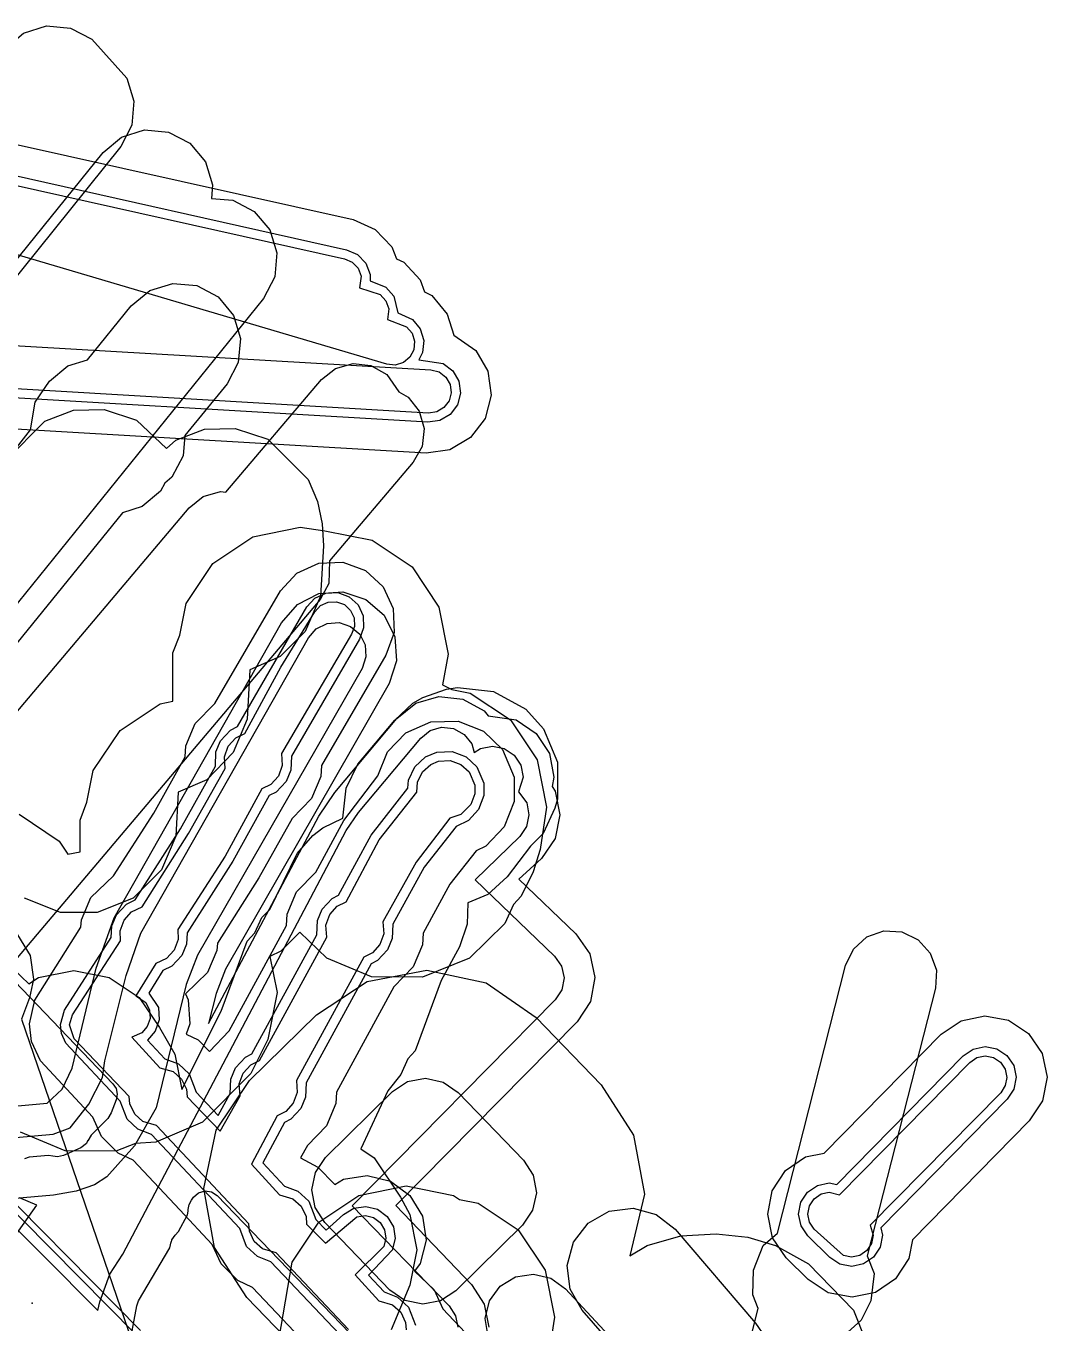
# Model space of a CAD drawing. Header units: metres. Extents: x -2677 to -840, y 169 to 1487.
# Drawn here: x -2108.44 to -2075.37, y 1122.11 to 1164.13 of the extents above; entities that cross this region are included whole.
import ezdxf

# ---------------------------------------------------------------- set-up
doc = ezdxf.new("R2010")
doc.units = ezdxf.units.M
for name, color, linetype in [('AI_GREENING_EXCLUSIONS', 1, 'Continuous'), ('AI_GREENING_LAWN', 82, 'Continuous'), ('AI_GREENING_REJECTED', 6, 'Continuous')]:
    doc.layers.add(name, color=color, linetype=linetype)

msp = doc.modelspace()

# ---------------------------------------------------------------- linework, layer by layer
at = {"layer": 'AI_GREENING_EXCLUSIONS'}
for points in [[(-2107.771, 1164.126), (-2106.993, 1164.059), (-2106.301, 1163.698), (-2105.176, 1162.439), (-2104.941, 1161.695), (-2105.009, 1160.917), (-2105.369, 1160.225), (-2134.017, 1124.559), (-2134.422, 1123.924), (-2134.751, 1123.647), (-2163.355, 1087.933), (-2163.952, 1087.431), (-2164.697, 1087.196), (-2165.474, 1087.264), (-2166.166, 1087.624), (-2166.579, 1088.115), (-2166.824, 1088.242), (-2167.326, 1088.84), (-2167.561, 1089.584), (-2167.493, 1090.362), (-2167.133, 1091.054), (-2109.112, 1163.39), (-2108.515, 1163.891), (-2107.771, 1164.126)], [(-2082.456, 1123.095), (-2083.108, 1123.524), (-2083.821, 1124.225), (-2084.26, 1124.87), (-2084.418, 1125.635), (-2084.272, 1126.401), (-2083.844, 1127.053), (-2083.199, 1127.492), (-2082.586, 1127.619), (-2078.798, 1131.469), (-2078.153, 1131.907), (-2077.389, 1132.066), (-2076.622, 1131.92), (-2075.97, 1131.492), (-2075.531, 1130.846), (-2075.373, 1130.082), (-2075.519, 1129.316), (-2075.947, 1128.663), (-2079.735, 1124.814), (-2079.852, 1124.199), (-2080.28, 1123.547), (-2080.925, 1123.108), (-2081.689, 1122.949), (-2082.456, 1123.095)], [(-2081.315, 1124.029), (-2081.698, 1123.949), (-2082.081, 1124.022), (-2082.407, 1124.237), (-2083.12, 1124.938), (-2083.339, 1125.261), (-2083.418, 1125.643), (-2083.345, 1126.026), (-2083.131, 1126.352), (-2082.809, 1126.571), (-2082.426, 1126.651), (-2082.182, 1126.604), (-2078.085, 1130.767), (-2077.763, 1130.987), (-2077.381, 1131.066), (-2076.997, 1130.993), (-2076.671, 1130.779), (-2076.452, 1130.456), (-2076.373, 1130.074), (-2076.446, 1129.691), (-2076.66, 1129.365), (-2080.756, 1125.201), (-2080.706, 1124.957), (-2080.779, 1124.574), (-2080.993, 1124.248), (-2081.315, 1124.029)], [(-2081.433, 1124.305), (-2081.7, 1124.249), (-2081.968, 1124.3), (-2082.909, 1125.152), (-2083.063, 1125.378), (-2083.118, 1125.645), (-2083.067, 1125.913), (-2082.917, 1126.142), (-2082.691, 1126.295), (-2082.424, 1126.351), (-2082.098, 1126.262), (-2077.871, 1130.557), (-2077.646, 1130.71), (-2077.378, 1130.766), (-2077.11, 1130.715), (-2076.882, 1130.565), (-2076.728, 1130.339), (-2076.673, 1130.072), (-2076.724, 1129.803), (-2076.874, 1129.575), (-2081.1, 1125.28), (-2081.006, 1124.955), (-2081.057, 1124.687), (-2081.207, 1124.458), (-2081.433, 1124.305)], [(-2092.031, 1125.765), (-2092.357, 1125.285), (-2094.52, 1123.152), (-2095.013, 1122.828), (-2095.592, 1122.72), (-2096.169, 1122.843), (-2096.653, 1123.178), (-2098.764, 1125.367), (-2099.078, 1125.855), (-2099.184, 1126.427), (-2099.064, 1126.995), (-2098.737, 1127.476), (-2096.574, 1129.609), (-2096.082, 1129.932), (-2095.502, 1130.041), (-2094.926, 1129.918), (-2094.441, 1129.582), (-2092.331, 1127.394), (-2092.016, 1126.906), (-2091.911, 1126.334), (-2092.031, 1125.765)], [(-2087.849, 1118.345), (-2088.447, 1119.63), (-2088.595, 1120.424), (-2090.428, 1122.529), (-2090.815, 1123.206), (-2090.914, 1123.98), (-2090.71, 1124.733), (-2090.232, 1125.351), (-2089.555, 1125.738), (-2088.781, 1125.837), (-2088.028, 1125.633), (-2087.411, 1125.155), (-2084.812, 1122.111), (-2084.498, 1121.651), (-2084.165, 1120.946), (-2084.127, 1120.166), (-2084.393, 1118.774), (-2084.825, 1118.124), (-2085.473, 1117.69), (-2086.238, 1117.536), (-2087.004, 1117.687), (-2087.471, 1117.958), (-2087.849, 1118.345)]]:
    msp.add_lwpolyline(points, close=True, dxfattribs=at)
for points in [[(-2117.377, 1145.86), (-2105.94, 1160.027), (-2105.341, 1160.527), (-2104.596, 1160.76), (-2103.818, 1160.689), (-2103.127, 1160.327), (-2102.626, 1159.726), (-2102.394, 1158.981), (-2102.433, 1158.541), (-2101.738, 1158.478), (-2101.047, 1158.116), (-2100.547, 1157.517), (-2100.314, 1156.772), (-2100.385, 1155.995), (-2100.747, 1155.303), (-2110.956, 1142.663)], [(-2108.98, 1160.344), (-2097.84, 1157.854), (-2097.127, 1157.538), (-2096.588, 1156.974), (-2096.437, 1156.583), (-2096.201, 1156.474), (-2095.672, 1155.901), (-2095.53, 1155.516), (-2095.294, 1155.392), (-2094.795, 1154.792), (-2094.583, 1154.111), (-2093.872, 1153.617), (-2093.477, 1152.944), (-2093.37, 1152.171), (-2093.567, 1151.416), (-2094.038, 1150.793), (-2094.711, 1150.398), (-2095.484, 1150.291), (-2110.987, 1151.199)], [(-2109.526, 1159.441), (-2098.058, 1156.878), (-2097.702, 1156.72), (-2097.432, 1156.438), (-2097.291, 1156.074), (-2097.296, 1155.866), (-2096.789, 1155.666), (-2096.525, 1155.379), (-2096.397, 1154.834), (-2095.923, 1154.614), (-2095.674, 1154.315), (-2095.558, 1153.942), (-2095.593, 1153.553), (-2095.721, 1153.31), (-2094.931, 1153.188), (-2094.62, 1152.952), (-2094.422, 1152.616), (-2094.368, 1152.229), (-2094.467, 1151.852), (-2094.702, 1151.541), (-2095.039, 1151.343), (-2095.425, 1151.29), (-2112.719, 1152.303)], [(-2109.714, 1159.176), (-2098.124, 1156.585), (-2097.874, 1156.475), (-2097.686, 1156.277), (-2097.587, 1156.023), (-2097.641, 1155.641), (-2096.966, 1155.423), (-2096.781, 1155.223), (-2096.687, 1154.966), (-2096.731, 1154.62), (-2096.112, 1154.381), (-2095.937, 1154.171), (-2095.856, 1153.911), (-2095.881, 1153.639), (-2096.008, 1153.397), (-2096.218, 1153.222), (-2096.479, 1153.141), (-2096.751, 1153.166), (-2109.354, 1156.892)], [(-2109.878, 1149.01), (-2108.289, 1151.047), (-2108.138, 1151.944), (-2107.677, 1152.62), (-2107.078, 1153.117), (-2106.451, 1153.312), (-2105.033, 1155.059), (-2104.433, 1155.557), (-2103.687, 1155.788), (-2102.91, 1155.716), (-2102.22, 1155.352), (-2101.722, 1154.751), (-2101.491, 1154.006), (-2101.563, 1153.229), (-2101.927, 1152.539), (-2103.29, 1150.859), (-2103.35, 1150.203), (-2103.712, 1149.512), (-2103.947, 1149.316), (-2104.08, 1149.062), (-2104.678, 1148.561), (-2105.317, 1148.361), (-2110.833, 1141.563)], [(-2112.182, 1153.974), (-2095.326, 1152.987), (-2095.062, 1152.918), (-2094.844, 1152.753), (-2094.705, 1152.517), (-2094.668, 1152.247), (-2094.737, 1151.983), (-2094.902, 1151.765), (-2095.137, 1151.627), (-2095.408, 1151.589), (-2112.804, 1152.608)], [(-2139.119, 1105.92), (-2103.158, 1148.522), (-2102.701, 1148.886), (-2102.138, 1149.048), (-2101.971, 1149.029), (-2098.87, 1152.67), (-2098.411, 1153.033), (-2097.847, 1153.193), (-2097.266, 1153.125), (-2096.755, 1152.84), (-2096.361, 1152.272), (-2096.066, 1152.107), (-2095.703, 1151.648), (-2095.543, 1151.085), (-2095.611, 1150.503), (-2095.896, 1149.992), (-2098.61, 1146.805), (-2098.631, 1146.066), (-2098.915, 1145.554), (-2121.035, 1119.396)], [(-2109.091, 1150.051), (-2107.831, 1151.33), (-2106.9, 1151.68), (-2105.906, 1151.706), (-2104.856, 1151.354), (-2103.89, 1150.44), (-2103.586, 1150.714), (-2102.655, 1151.064), (-2101.66, 1151.091), (-2100.61, 1150.739), (-2099.301, 1149.434), (-2099.001, 1148.724), (-2098.846, 1148.005), (-2098.807, 1147.288), (-2098.901, 1145.662), (-2099.399, 1144.512), (-2100.209, 1143.701), (-2101.186, 1143.276), (-2101.279, 1141.673), (-2101.732, 1140.589), (-2102.587, 1139.712), (-2103.507, 1139.31), (-2103.591, 1137.881), (-2104.045, 1136.798), (-2104.967, 1135.876), (-2106.132, 1135.406), (-2107.319, 1135.406), (-2108.484, 1135.876)], [(-2108.66, 1138.592), (-2107.363, 1137.724), (-2107.078, 1137.299), (-2106.688, 1137.376), (-2106.688, 1138.404), (-2106.463, 1138.981), (-2106.26, 1140.005), (-2105.392, 1141.302), (-2104.095, 1142.17), (-2103.681, 1142.252), (-2103.681, 1143.817), (-2103.456, 1144.394), (-2103.253, 1145.418), (-2102.385, 1146.715), (-2101.088, 1147.583), (-2099.557, 1147.887), (-2098.763, 1147.775), (-2097.232, 1147.471), (-2095.935, 1146.603), (-2095.067, 1145.306), (-2094.763, 1143.775), (-2094.954, 1142.79), (-2094.652, 1142.636), (-2094.049, 1142.517), (-2092.752, 1141.649), (-2091.884, 1140.352), (-2091.58, 1138.821), (-2091.787, 1137.45), (-2092.013, 1136.725), (-2092.406, 1135.935), (-2092.655, 1135.668), (-2092.927, 1135.055), (-2094.071, 1133.932), (-2095.593, 1133.312), (-2097.254, 1133.328), (-2098.699, 1133.932), (-2099.566, 1134.778), (-2100.189, 1134.154), (-2100.539, 1133.991), (-2100.307, 1132.825), (-2100.611, 1131.294), (-2101.155, 1130.198), (-2102.726, 1128.617), (-2104.235, 1127.97), (-2104.89, 1127.934), (-2105.532, 1127.678), (-2107.174, 1127.69), (-2108.618, 1128.294)], [(-2099.176, 1121.226), (-2101.099, 1123.269), (-2101.581, 1123.491), (-2102.121, 1124.031), (-2102.406, 1124.661), (-2103.455, 1125.78), (-2103.455, 1125.78), (-2104.97, 1127.391), (-2105.455, 1127.614), (-2105.996, 1128.154), (-2106.278, 1128.781), (-2107.964, 1130.604), (-2108.257, 1131.234), (-2108.323, 1131.81), (-2108.148, 1132.57), (-2106.662, 1134.934), (-2106.642, 1135.172), (-2106.34, 1135.894), (-2105.6, 1136.595), (-2104.297, 1138.633), (-2103.286, 1140.454), (-2103.266, 1140.808), (-2102.964, 1141.53), (-2102.328, 1142.178), (-2100.197, 1145.831), (-2099.668, 1146.404), (-2098.959, 1146.731), (-2098.179, 1146.762), (-2097.447, 1146.492), (-2096.874, 1145.963), (-2096.547, 1145.254), (-2096.516, 1144.475), (-2096.786, 1143.742), (-2098.865, 1140.175), (-2098.885, 1139.821), (-2099.187, 1139.099), (-2099.823, 1138.451), (-2100.894, 1136.531), (-2102.241, 1134.423), (-2102.261, 1134.185), (-2102.563, 1133.463), (-2103.276, 1132.773), (-2103.183, 1132.586), (-2103.133, 1131.807), (-2103.25, 1131.465), (-2102.866, 1131.284), (-2102.493, 1130.911), (-2101.861, 1131.574), (-2099.998, 1134.987), (-2099.979, 1135.355), (-2099.677, 1136.077), (-2099.055, 1136.716), (-2098.141, 1138.391), (-2097.042, 1139.833), (-2096.728, 1140.613), (-2096.134, 1141.233), (-2095.333, 1141.589), (-2094.444, 1141.608), (-2093.624, 1141.287), (-2093.004, 1140.693), (-2092.629, 1139.794), (-2092.629, 1139.002), (-2092.951, 1138.183), (-2093.545, 1137.563), (-2093.857, 1137.412), (-2094.71, 1136.328), (-2095.578, 1134.737), (-2095.597, 1134.369), (-2095.899, 1133.647), (-2096.521, 1133.008), (-2098.384, 1129.595), (-2098.403, 1129.227), (-2098.705, 1128.505), (-2099.327, 1127.866), (-2099.548, 1127.462), (-2098.992, 1127.161), (-2098.441, 1126.606), (-2098.16, 1126.775), (-2097.389, 1126.892), (-2096.631, 1126.704), (-2096.003, 1126.241), (-2095.6, 1125.573), (-2095.484, 1124.801), (-2095.672, 1124.044), (-2095.858, 1123.791), (-2095.224, 1123.192), (-2094.943, 1122.569), (-2091.476, 1118.904)], [(-2111.091, 1128.93), (-2107.75, 1129.235), (-2107.269, 1129.691), (-2106.942, 1130.373), (-2106.169, 1133.611), (-2105.584, 1135.238), (-2100.161, 1144.797), (-2099.651, 1145.387), (-2098.953, 1145.738), (-2098.175, 1145.795), (-2097.434, 1145.549), (-2096.844, 1145.039), (-2096.493, 1144.342), (-2096.436, 1143.564), (-2096.682, 1142.823), (-2101.977, 1133.571), (-2102.281, 1132.787), (-2102.524, 1131.814), (-2098.951, 1138.536), (-2098.44, 1139.294), (-2096.424, 1141.699), (-2095.815, 1142.187), (-2095.066, 1142.406), (-2094.29, 1142.321), (-2093.606, 1141.946), (-2093.469, 1141.776), (-2092.568, 1141.648), (-2091.921, 1141.212), (-2091.489, 1140.561), (-2091.34, 1139.795), (-2091.401, 1139.496), (-2091.298, 1139.342), (-2091.149, 1138.576), (-2091.304, 1137.811), (-2091.74, 1137.164), (-2092.475, 1136.492), (-2090.629, 1134.723), (-2090.179, 1134.077), (-2090.013, 1133.307), (-2090.157, 1132.533), (-2090.588, 1131.875), (-2096.456, 1125.92), (-2094.009, 1123.361), (-2093.599, 1122.724), (-2093.455, 1121.98)], [(-2098.29, 1121.748), (-2100.506, 1124.1), (-2100.506, 1124.1), (-2100.943, 1124.266), (-2101.292, 1124.59), (-2101.517, 1125.18), (-2104.378, 1128.223), (-2104.817, 1128.389), (-2105.166, 1128.713), (-2105.391, 1129.302), (-2107.144, 1131.177), (-2107.29, 1131.491), (-2107.324, 1131.78), (-2107.189, 1132.25), (-2105.682, 1134.602), (-2105.662, 1134.974), (-2105.511, 1135.335), (-2105.187, 1135.684), (-2104.899, 1135.825), (-2103.438, 1138.121), (-2102.306, 1140.154), (-2102.286, 1140.61), (-2102.135, 1140.971), (-2101.811, 1141.32), (-2101.593, 1141.432), (-2099.344, 1145.309), (-2099.079, 1145.595), (-2098.725, 1145.759), (-2098.335, 1145.774), (-2097.969, 1145.639), (-2097.683, 1145.375), (-2097.519, 1145.02), (-2097.504, 1144.631), (-2097.638, 1144.264), (-2099.845, 1140.475), (-2099.865, 1140.019), (-2100.016, 1139.658), (-2100.34, 1139.309), (-2100.558, 1139.197), (-2101.736, 1137.069), (-2103.221, 1134.755), (-2103.241, 1134.383), (-2103.392, 1134.022), (-2103.716, 1133.673), (-2104.004, 1133.532), (-2104.463, 1132.803), (-2104.15, 1132.329), (-2104.125, 1131.939), (-2104.251, 1131.57), (-2104.508, 1131.278), (-2103.943, 1130.675), (-2103.504, 1130.509), (-2103.155, 1130.185), (-2102.93, 1129.596), (-2102.214, 1128.839), (-2101.824, 1129.549), (-2101.805, 1130.015), (-2101.654, 1130.376), (-2101.33, 1130.726), (-2101.12, 1130.834), (-2099.018, 1134.691), (-2098.999, 1135.157), (-2098.848, 1135.518), (-2098.524, 1135.868), (-2098.314, 1135.976), (-2097.263, 1137.912), (-2096.07, 1139.443), (-2096.05, 1139.693), (-2095.845, 1140.134), (-2095.496, 1140.458), (-2095.135, 1140.609), (-2094.642, 1140.628), (-2094.183, 1140.458), (-2093.834, 1140.134), (-2093.609, 1139.596), (-2093.609, 1139.2), (-2093.78, 1138.742), (-2094.104, 1138.392), (-2094.512, 1138.201), (-2095.547, 1136.881), (-2096.558, 1135.033), (-2096.577, 1134.567), (-2096.728, 1134.206), (-2097.052, 1133.856), (-2097.262, 1133.748), (-2099.364, 1129.891), (-2099.383, 1129.425), (-2099.534, 1129.064), (-2099.858, 1128.714), (-2100.068, 1128.606), (-2100.772, 1127.305), (-2100.067, 1126.552), (-2099.63, 1126.385), (-2099.28, 1126.062), (-2099.056, 1125.472), (-2098.72, 1125.118), (-2098.155, 1125.633), (-2097.821, 1125.835), (-2097.435, 1125.893), (-2097.057, 1125.799), (-2096.743, 1125.567), (-2096.541, 1125.233), (-2096.483, 1124.847), (-2096.577, 1124.469), (-2097.35, 1123.662), (-2096.844, 1123.124), (-2096.403, 1122.957), (-2096.054, 1122.633), (-2095.829, 1122.046)], [(-2097.996, 1121.9), (-2100.34, 1124.39), (-2100.34, 1124.39), (-2100.775, 1124.515), (-2101.044, 1124.758), (-2101.203, 1125.09), (-2101.223, 1125.331), (-2104.213, 1128.513), (-2104.649, 1128.638), (-2104.918, 1128.881), (-2105.077, 1129.213), (-2105.097, 1129.453), (-2106.88, 1131.324), (-2107.024, 1131.77), (-2106.93, 1132.1), (-2105.378, 1134.493), (-2105.388, 1134.817), (-2105.262, 1135.167), (-2105.02, 1135.436), (-2104.672, 1135.598), (-2103.18, 1137.967), (-2101.989, 1140.072), (-2102.012, 1140.453), (-2101.886, 1140.803), (-2101.644, 1141.072), (-2101.354, 1141.213), (-2100.184, 1143.361), (-2099.088, 1145.152), (-2098.903, 1145.353), (-2098.655, 1145.467), (-2098.382, 1145.478), (-2098.126, 1145.384), (-2097.925, 1145.198), (-2097.811, 1144.95), (-2097.8, 1144.677), (-2097.894, 1144.421), (-2100.162, 1140.557), (-2100.139, 1140.176), (-2100.265, 1139.826), (-2100.507, 1139.557), (-2100.797, 1139.416), (-2101.989, 1137.231), (-2103.525, 1134.864), (-2103.515, 1134.54), (-2103.641, 1134.19), (-2103.883, 1133.921), (-2104.231, 1133.759), (-2104.876, 1132.715), (-2104.56, 1132.496), (-2104.44, 1132.251), (-2104.422, 1131.979), (-2104.51, 1131.72), (-2104.691, 1131.515), (-2105.011, 1131.375), (-2104.108, 1130.385), (-2103.672, 1130.26), (-2103.403, 1130.017), (-2103.244, 1129.685), (-2103.224, 1129.445), (-2102.149, 1128.332), (-2101.505, 1129.472), (-2101.53, 1129.859), (-2101.405, 1130.209), (-2101.162, 1130.477), (-2100.88, 1130.616), (-2098.699, 1134.614), (-2098.724, 1135.001), (-2098.599, 1135.351), (-2098.356, 1135.619), (-2098.074, 1135.758), (-2096.999, 1137.768), (-2095.776, 1139.308), (-2095.756, 1139.634), (-2095.597, 1139.966), (-2095.328, 1140.209), (-2095.075, 1140.315), (-2094.701, 1140.334), (-2094.351, 1140.209), (-2094.082, 1139.966), (-2093.903, 1139.537), (-2093.903, 1139.259), (-2094.029, 1138.909), (-2094.351, 1138.587), (-2094.709, 1138.462), (-2095.799, 1137.046), (-2096.877, 1135.11), (-2096.852, 1134.723), (-2096.977, 1134.373), (-2097.22, 1134.105), (-2097.502, 1133.966), (-2099.683, 1129.968), (-2099.658, 1129.581), (-2099.783, 1129.231), (-2100.026, 1128.963), (-2100.308, 1128.824), (-2101.14, 1127.258), (-2100.233, 1126.262), (-2099.798, 1126.137), (-2099.529, 1125.894), (-2099.37, 1125.562), (-2099.35, 1125.32), (-2098.737, 1124.697), (-2097.719, 1125.552), (-2097.449, 1125.593), (-2097.184, 1125.528), (-2096.964, 1125.365), (-2096.823, 1125.132), (-2096.783, 1124.861), (-2096.848, 1124.596), (-2097.777, 1123.678), (-2097.009, 1122.833), (-2096.571, 1122.708), (-2096.302, 1122.465), (-2096.143, 1122.133), (-2096.123, 1121.894)], [(-2111.08, 1127.922), (-2107.553, 1128.226), (-2107.009, 1128.434), (-2106.398, 1129.201), (-2105.963, 1130.072), (-2105.89, 1130.61), (-2105.199, 1133.368), (-2104.715, 1134.745), (-2099.291, 1144.303), (-2099.036, 1144.599), (-2098.687, 1144.774), (-2098.298, 1144.802), (-2097.928, 1144.679), (-2097.632, 1144.424), (-2097.457, 1144.076), (-2097.429, 1143.687), (-2097.551, 1143.316), (-2102.882, 1134.024), (-2103.249, 1133.084), (-2104.223, 1129.087), (-2104.92, 1127.85), (-2105.821, 1126.85), (-2106.221, 1126.59), (-2106.815, 1126.384), (-2107.551, 1126.251), (-2109.657, 1126.077), (-2106.108, 1122.521), (-2106.047, 1122.801), (-2105.719, 1123.692), (-2105.306, 1124.343), (-2098.068, 1138.066), (-2097.673, 1138.652), (-2095.657, 1141.056), (-2095.353, 1141.301), (-2094.979, 1141.41), (-2094.591, 1141.368), (-2094.249, 1141.18), (-2094.004, 1140.876), (-2093.922, 1140.593), (-2093.719, 1140.728), (-2093.336, 1140.803), (-2092.954, 1140.725), (-2092.63, 1140.507), (-2092.415, 1140.182), (-2092.34, 1139.799), (-2092.484, 1139.318), (-2092.224, 1138.962), (-2092.149, 1138.579), (-2092.226, 1138.197), (-2092.444, 1137.873), (-2093.894, 1136.467), (-2091.321, 1134.001), (-2091.096, 1133.678), (-2091.013, 1133.293), (-2091.085, 1132.906), (-2091.3, 1132.577), (-2097.873, 1125.907), (-2094.732, 1122.67), (-2094.527, 1122.351), (-2094.455, 1121.98)], [(-2108.845, 1133.572), (-2108.347, 1133.1), (-2108.038, 1133.307), (-2106.89, 1133.535), (-2106.89, 1133.535), (-2105.742, 1133.307), (-2104.769, 1132.657), (-2104.118, 1131.683), (-2103.619, 1130.819), (-2103.393, 1129.681), (-2102.122, 1132.211), (-2101.274, 1134.481), (-2101.027, 1134.754), (-2100.805, 1135.249), (-2100.547, 1135.507), (-2099.655, 1137.32), (-2099.144, 1137.904), (-2098.823, 1138.152), (-2098.176, 1138.47), (-2098.068, 1139.442), (-2097.696, 1140.216), (-2096.499, 1141.639), (-2095.913, 1142.188), (-2095.586, 1142.372), (-2094.817, 1142.65), (-2094.462, 1142.7), (-2093.299, 1142.573), (-2092.254, 1142.001), (-2091.683, 1141.365), (-2091.23, 1140.282), (-2091.227, 1139.079), (-2091.314, 1138.793), (-2091.692, 1137.967), (-2092.101, 1137.558), (-2092.854, 1136.561), (-2093.479, 1135.999), (-2094.134, 1135.719), (-2094.15, 1135.034), (-2094.396, 1134.304), (-2094.988, 1133.205), (-2095.838, 1130.933), (-2096.068, 1130.676), (-2096.298, 1130.161), (-2096.717, 1129.637), (-2097.594, 1127.759), (-2097.161, 1127.469), (-2096.314, 1126.191), (-2096.011, 1125.632), (-2095.783, 1124.484), (-2096.011, 1123.336), (-2096.617, 1121.899)], [(-2090.541, 1100.282), (-2128.521, 1138.225), (-2128.671, 1138.449), (-2128.726, 1138.712), (-2128.677, 1138.977), (-2128.532, 1139.203), (-2126.016, 1141.842), (-2125.546, 1142.057), (-2125.055, 1141.891), (-2124.891, 1141.685), (-2124.7, 1140.716), (-2124.394, 1139.993), (-2112.472, 1128.068), (-2111.916, 1127.767), (-2111.604, 1127.688), (-2110.526, 1127.642), (-2110.279, 1127.481), (-2104.725, 1121.868)], [(-2090.406, 1100.429), (-2128.379, 1138.367), (-2128.526, 1138.714), (-2128.387, 1139.065), (-2125.871, 1141.703), (-2125.535, 1141.858), (-2125.185, 1141.739), (-2125.012, 1141.412), (-2124.795, 1140.373), (-2124.557, 1139.873), (-2112.599, 1127.912), (-2111.981, 1127.577), (-2111.27, 1127.461), (-2110.805, 1127.488), (-2110.421, 1127.34), (-2104.867, 1121.727)], [(-2093.471, 1121.682), (-2093.564, 1122.26), (-2093.428, 1122.829), (-2093.085, 1123.303), (-2092.586, 1123.61), (-2092.008, 1123.702), (-2091.439, 1123.566), (-2090.965, 1123.223), (-2085.94, 1117.805), (-2084.725, 1122.581), (-2084.903, 1123.023), (-2084.884, 1123.824), (-2084.564, 1124.622), (-2084.104, 1125.022), (-2081.897, 1133.699), (-2081.645, 1134.227), (-2081.209, 1134.618), (-2080.658, 1134.814), (-2080.073, 1134.783), (-2079.545, 1134.531), (-2079.154, 1134.095), (-2078.958, 1133.544), (-2078.989, 1132.959), (-2081.194, 1124.291), (-2080.976, 1123.714), (-2081.083, 1122.829), (-2081.387, 1122.211), (-2081.823, 1121.819)], [(-2108.709, 1134.692), (-2108.308, 1134.023), (-2108.193, 1133.251), (-2108.32, 1132.643), (-2108.58, 1131.953), (-2091.805, 1083.037)], [(-2108.709, 1134.692), (-2108.308, 1134.023), (-2108.193, 1133.251), (-2108.32, 1132.643), (-2108.58, 1131.953), (-2091.805, 1083.037)], [(-2099.172, 1120.749), (-2101.283, 1122.937), (-2102.332, 1124.565), (-2102.683, 1126.47), (-2102.284, 1128.366), (-2101.195, 1129.968), (-2099.032, 1132.101), (-2097.39, 1133.179), (-2095.459, 1133.541), (-2093.537, 1133.131), (-2091.922, 1132.012), (-2089.812, 1129.824), (-2088.763, 1128.195), (-2088.411, 1126.29), (-2088.882, 1124.289), (-2088.322, 1124.624), (-2087.231, 1124.937), (-2086.084, 1125.005), (-2085.058, 1124.898), (-2084.171, 1124.624), (-2083.093, 1124.035), (-2081.636, 1122.526), (-2080.841, 1120.525)], [(-2100.251, 1121.554), (-2099.823, 1124.084), (-2098.955, 1125.381), (-2097.658, 1126.249), (-2096.127, 1126.553), (-2094.596, 1126.249), (-2094.397, 1126.115), (-2093.794, 1125.996), (-2092.497, 1125.128), (-2091.629, 1123.831), (-2091.325, 1122.3), (-2091.546, 1120.859)], [(-2108.882, 1124.797), (-2108.091, 1125.935), (-2108.652, 1126.169)]]:
    msp.add_lwpolyline(points, dxfattribs=at)
at = {"layer": 'AI_GREENING_LAWN'}
for points in [[(-2120.538, 1145.418), (-2105.625, 1129.861), (-2105.523, 1129.705), (-2105.486, 1129.523), (-2105.518, 1129.339), (-2105.676, 1128.917), (-2105.791, 1128.739), (-2106.332, 1128.199), (-2106.433, 1128.014), (-2106.443, 1128.019), (-2106.484, 1127.934), (-2106.667, 1127.792), (-2107.226, 1127.54), (-2107.417, 1127.496), (-2107.565, 1127.521), (-2107.714, 1127.542), (-2108.335, 1127.489), (-2108.485, 1127.434)], [(-2105.032, 1121.691), (-2104.85, 1122.668), (-2104.79, 1122.829), (-2103.784, 1124.55), (-2103.733, 1124.739), (-2103.727, 1124.738), (-2103.715, 1124.804), (-2103.612, 1124.964), (-2103.498, 1125.084), (-2103.21, 1125.623), (-2103.181, 1125.74), (-2103.181, 1125.794), (-2103.156, 1125.953), (-2103.082, 1126.096), (-2103.009, 1126.192), (-2103.009, 1126.192), (-2102.847, 1126.333), (-2102.64, 1126.392), (-2102.428, 1126.359), (-2102.249, 1126.24), (-2097.666, 1121.491)]]:
    msp.add_lwpolyline(points, dxfattribs=at)
at = {"layer": 'AI_GREENING_REJECTED'}
msp.add_point((-2108.24, 1122.76), dxfattribs=at)

doc.saveas('drawing.dxf')
